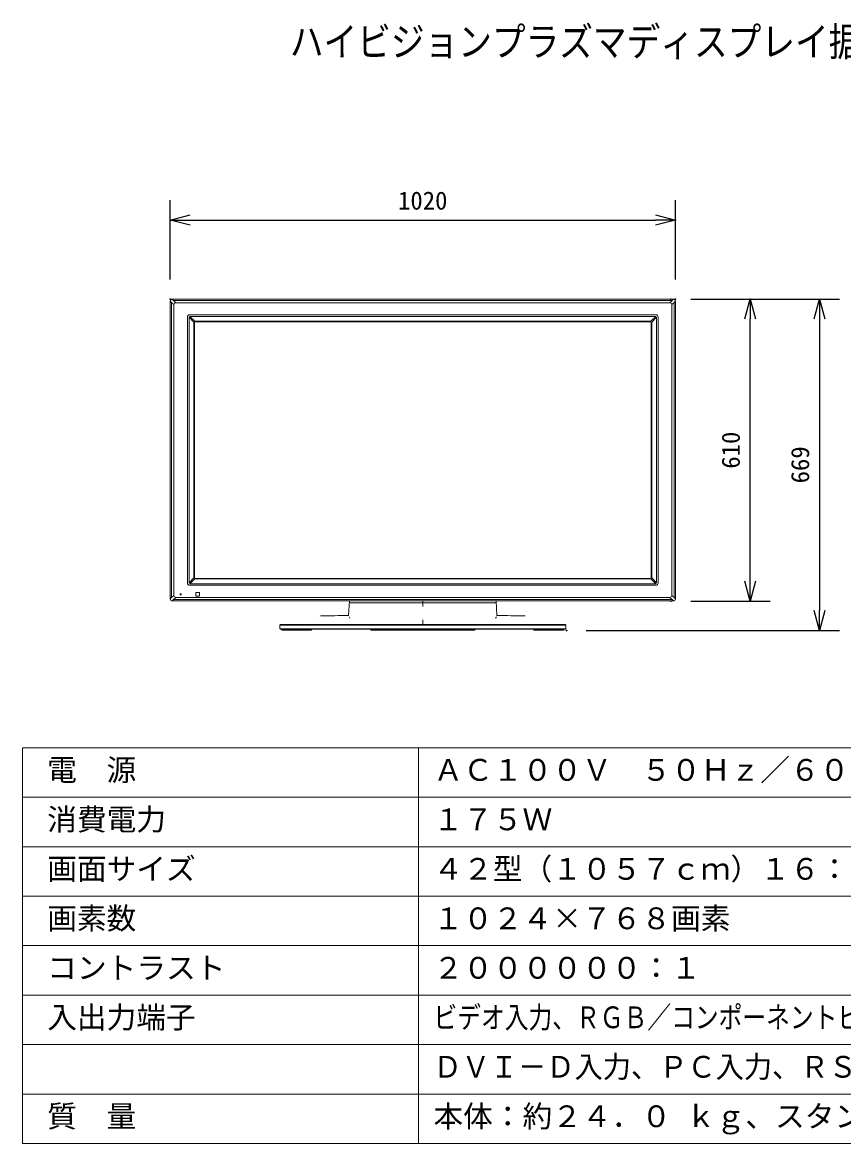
# Model space of a CAD drawing. Units: millimetres, scale not verified. Extents: x -63 to 62, y -56 to 57.
# Drawn here: x -62.5 to 20.4, y -56.5 to 56.8 of the extents above; entities that cross this region are included whole.
import ezdxf
from ezdxf.enums import TextEntityAlignment as Align

# ---------------------------------------------------------------- set-up
doc = ezdxf.new("R2010")
doc.units = ezdxf.units.MM
doc.header["$LTSCALE"] = 0.125
doc.header["$PDMODE"] = 32
doc.header["$PDSIZE"] = 0.0625
for name, color, linetype in [('0-0_0', 7, 'Continuous'), ('0-2_MOJI1', 7, 'Continuous'), ('0-4_DEFPOINTS', 7, 'Continuous'), ('0-6_SUNPO', 7, 'Continuous')]:
    doc.layers.add(name, color=color, linetype=linetype)
doc.layers.add('0-1_WAKU', color=1, linetype='Continuous', lineweight=18)
doc.layers.add('0-5_GAIKEI', color=1, linetype='Continuous', lineweight=18)
doc.styles.add('ＭＳ ゴシック', font='')
doc.styles.get('ＭＳ ゴシック').set_extended_font_data('MS Gothic')

# ---------------------------------------------------------------- blocks, each defined once
blk = doc.blocks.new('_OPEN30')
at = {"layer": '0-0_0'}
blk.add_line((0, 0), (-1, 0), dxfattribs=at)
blk.add_lwpolyline([(-1, 0.26795), (0, 0), (-1, -0.26795)], dxfattribs=at)
blk = doc.blocks.new('D8')
at = {"layer": '0-4_DEFPOINTS'}
for p in [(4.4256, 43.3447), (-46.5744, 35.3447), (4.4256, 35.3447)]:
    blk.add_point(p, dxfattribs=at)
at = {"layer": '0-6_SUNPO'}
for p, q in [((-46.5744, 37.3447), (-46.5744, 45.3447)), ((4.4256, 37.3447), (4.4256, 45.3447)), ((-44.5744, 43.3447), (2.4256, 43.3447))]:
    blk.add_line(p, q, dxfattribs=at)
at = {"layer": '0-6_SUNPO', "xscale": 2, "yscale": 2, "rotation": 180}
blk.add_blockref('_OPEN30', (-46.5744, 43.3447), dxfattribs=at)
at = {"layer": '0-6_SUNPO', "xscale": 2, "yscale": 2}
blk.add_blockref('_OPEN30', (4.4256, 43.3447), dxfattribs=at)
at = {"layer": '0-6_SUNPO', "style": 'ＭＳ ゴシック'}
blk.add_text('1020', height=1.833, dxfattribs=at).set_placement((-23.5744, 43.8447), align=Align.BOTTOM_LEFT)
blk = doc.blocks.new('D7')
at = {"layer": '0-4_DEFPOINTS'}
for p in [(3.9859, 35.3449), (11.9859, 35.3449), (3.9859, 4.8449)]:
    blk.add_point(p, dxfattribs=at)
at = {"layer": '0-6_SUNPO'}
for p, q in [((5.9859, 35.3449), (13.9859, 35.3449)), ((11.9859, 6.8449), (11.9859, 33.3449)), ((5.9859, 4.8449), (13.9859, 4.8449))]:
    blk.add_line(p, q, dxfattribs=at)
at = {"layer": '0-6_SUNPO', "xscale": 2, "yscale": 2}
for p, rotation in [((11.9859, 35.3449), 90), ((11.9859, 4.8449), 270)]:
    blk.add_blockref('_OPEN30', p, dxfattribs=dict(at, rotation=rotation))
at = {"layer": '0-6_SUNPO', "style": 'ＭＳ ゴシック'}
blk.add_text('610', height=1.833, rotation=90, dxfattribs=at).set_placement((11.4859, 18.2199), align=Align.BOTTOM_LEFT)
blk = doc.blocks.new('D5')
at = {"layer": '0-4_DEFPOINTS'}
for p in [(11.9859, 35.3449), (-6.5628, 1.8779), (18.9859, 1.8779)]:
    blk.add_point(p, dxfattribs=at)
at = {"layer": '0-6_SUNPO'}
for p, q in [((13.9859, 35.3449), (20.9859, 35.3449)), ((18.9859, 33.3449), (18.9859, 3.8779)), ((-4.5628, 1.8779), (20.9859, 1.8779))]:
    blk.add_line(p, q, dxfattribs=at)
at = {"layer": '0-6_SUNPO', "xscale": 2, "yscale": 2}
for p, rotation in [((18.9859, 35.3449), 90), ((18.9859, 1.8779), 270)]:
    blk.add_blockref('_OPEN30', p, dxfattribs=dict(at, rotation=rotation))
at = {"layer": '0-6_SUNPO', "style": 'ＭＳ ゴシック'}
blk.add_text('669', height=1.833, rotation=90, dxfattribs=at).set_placement((18.4859, 16.7364), align=Align.BOTTOM_LEFT)

msp = doc.modelspace()

# ---------------------------------------------------------------- linework, layer by layer
at = {"layer": '0-1_WAKU', "color": 4}
for p, q in [((-62.5113, -16.4937), (62.4887, -16.4937)), ((-62.5113, -16.4937), (-62.5113, -56.4937)), ((-22.5113, -16.4937), (-22.5113, -56.4937)), ((62.4887, -56.4937), (-62.5113, -56.4937))]:
    msp.add_line(p, q, dxfattribs=at)
at = {"layer": '0-1_WAKU'}
for p, q in [((-62.5113, -21.4937), (62.4887, -21.4937)), ((-62.5113, -26.4937), (62.4887, -26.4937)), ((-62.5113, -31.4937), (62.4887, -31.4937)), ((-62.5113, -36.4937), (62.4887, -36.4937)), ((-62.5113, -41.4937), (62.4887, -41.4937)), ((-62.5113, -46.4937), (62.4887, -46.4937)), ((-62.5113, -51.4937), (62.4887, -51.4937))]:
    msp.add_line(p, q, dxfattribs=at)
at = {"layer": '0-5_GAIKEI', "color": 7}
for p, q in [((-47.587, 28.6361), (-47.587, -1.4645)), ((3.2133, 28.8358), (-47.3872, 28.8358)), ((3.413, 28.6361), (3.413, -1.4645)), ((3.2133, -1.6642), (-47.3872, -1.6642)), ((-29.4965, -1.6642), (-29.5739, -3.1405)), ((-14.6776, -1.6642), (-14.6002, -3.1405)), ((-36.5188, -4.1177), (-36.537, -4.4668)), ((-36.537, -4.4668), (-7.637, -4.4668)), ((-7.7065, -4.0505), (-7.7065, -4.0505)), ((-7.637, -4.4668), (-7.6553, -4.1177))]:
    msp.add_line(p, q, dxfattribs=at)
at = {"layer": '0-5_GAIKEI'}
for p, q in [((-47.587, 28.6361), (-47.4516, 28.5007)), ((-47.4516, -1.331), (-47.4516, 28.5027)), ((-47.4516, 28.5027), (-47.2247, 28.2758)), ((-47.2518, 28.7004), (-47.3872, 28.8358)), ((3.0799, 28.7004), (-47.2538, 28.7004)), ((-47.027, 28.4736), (-47.2538, 28.7004)), ((-47.027, 28.4736), (2.8531, 28.4736)), ((2.8531, 28.4736), (3.0799, 28.7004)), ((3.2776, 28.5027), (3.0508, 28.2758)), ((3.0779, 28.7004), (3.2133, 28.8358)), ((3.413, 28.6361), (3.2776, 28.5007)), ((3.2776, -1.331), (3.2776, 28.5027)), ((-47.2247, 28.2758), (-47.2247, -1.1042)), ((-45.6262, 27.2548), (1.4523, 27.2548)), ((3.0508, 28.2758), (3.0508, -1.1042)), ((-45.8509, 27.0301), (-45.8509, 0.1415)), ((-45.6924, 27.0232), (-45.6921, 27.0048)), ((-45.6921, 27.0048), (-45.6921, 0.1669)), ((-45.2044, 26.5148), (-45.6921, 27.0048)), ((-45.6016, 27.096), (-45.6193, 27.0962)), ((-45.6016, 27.096), (1.4276, 27.096)), ((-45.6016, 27.096), (-45.1136, 26.6058)), ((-45.2118, 0.7028), (-45.2118, 26.4688)), ((-45.152, 26.4541), (-45.152, 0.7176)), ((0.8935, 26.6131), (-45.0674, 26.6131)), ((0.8788, 26.5533), (-45.0527, 26.5533)), ((1.4276, 27.096), (0.9396, 26.6058)), ((0.978, 26.4541), (0.978, 0.7176)), ((1.0305, 26.5148), (1.5182, 27.0048)), ((1.0378, 0.7028), (1.0378, 26.4688)), ((1.4276, 27.096), (1.4454, 27.0962)), ((1.5184, 27.0232), (1.5182, 27.0048)), ((1.5182, 27.0048), (1.5182, 0.1669)), ((1.677, 27.0301), (1.677, 0.1415)), ((-45.6921, 0.1669), (-45.6924, 0.1485)), ((-45.6921, 0.1669), (-45.2044, 0.6568)), ((-45.6193, 0.0754), (-45.6016, 0.0756)), ((-45.1136, 0.5659), (-45.6016, 0.0756)), ((1.4276, 0.0756), (-45.6016, 0.0756)), ((-45.0674, 0.5585), (0.8935, 0.5585)), ((0.8788, 0.6183), (-45.0527, 0.6183)), ((0.9396, 0.5659), (1.4276, 0.0756)), ((1.5182, 0.1669), (1.0305, 0.6568)), ((1.4454, 0.0754), (1.4276, 0.0756)), ((1.5182, 0.1669), (1.5184, 0.1485)), ((-47.2247, -1.1042), (-47.4516, -1.331)), ((-46.5932, -1.0454), (-46.5932, -0.9329)), ((-46.5932, -0.9329), (-46.4807, -0.9329)), ((-46.5932, -1.0454), (-46.4807, -1.0454)), ((-46.4807, -1.0454), (-46.4807, -0.9329)), ((1.4523, -0.0831), (-45.6262, -0.0831)), ((-44.997, -1.1393), (-44.997, -0.8391)), ((-44.9721, -0.8142), (-44.6719, -0.8142)), ((-44.647, -1.1393), (-44.647, -0.8391)), ((3.0508, -1.1042), (3.2776, -1.331)), ((-47.4516, -1.3291), (-47.587, -1.4645)), ((-47.3872, -1.6642), (-47.2518, -1.5288)), ((-47.2538, -1.5288), (-47.027, -1.302)), ((-47.2538, -1.5288), (3.0799, -1.5288)), ((2.8531, -1.302), (-47.027, -1.302)), ((-44.9721, -1.1642), (-44.6719, -1.1642)), ((-22.087, -1.6642), (-22.087, -1.8418)), ((-22.087, -1.8418), (-22.087, -2.2209)), ((3.0799, -1.5288), (2.8531, -1.302)), ((3.2133, -1.6642), (3.0779, -1.5288)), ((3.2776, -1.3291), (3.413, -1.4645)), ((-32.9809, -3.1854), (-32.9819, -3.1855)), ((-29.5103, -3.2987), (-29.5105, -3.3045)), ((-14.6638, -3.2987), (-14.6636, -3.3045)), ((-36.4897, -4.4668), (-36.4888, -4.5168)), ((-36.3137, -4.5168), (-36.4888, -4.5168)), ((-27.7084, -4.5168), (-36.3137, -4.5168)), ((-36.3109, -4.6018), (-36.3109, -4.4668)), ((-33.3109, -4.6018), (-33.3109, -4.5168)), ((-16.4657, -4.5168), (-27.7084, -4.5168)), ((-27.337, -4.6018), (-27.337, -4.5168)), ((-22.0871, -3.4747), (-22.0871, -3.4714)), ((-22.087, -3.5668), (-22.087, -4.0519)), ((-22.087, -4.0519), (-22.087, -4.1201)), ((-16.837, -4.6018), (-16.837, -4.5168)), ((-7.8604, -4.5168), (-16.4657, -4.5168)), ((-10.8632, -4.6018), (-10.8632, -4.5168)), ((-7.8632, -4.6018), (-7.8632, -4.4668)), ((-7.6853, -4.5168), (-7.8604, -4.5168)), ((-7.6853, -4.5168), (-7.6844, -4.4668)), ((-36.3109, -4.6018), (-33.3109, -4.6018)), ((-27.337, -4.6018), (-16.837, -4.6018)), ((-10.8632, -4.6018), (-7.8632, -4.6018))]:
    msp.add_line(p, q, dxfattribs=at)
msp.add_lwpolyline([(-14.6683, -1.8418), (-22.087, -1.8418), (-29.5058, -1.8418)], dxfattribs=at)
at = {"layer": '0-5_GAIKEI', "color": 7}
for centre, radius, start, end in [((-22.4202, -1126.5457), 1123.428, 90.36481, 90.50937), ((-21.7538, -1126.5457), 1123.428, 89.49063, 89.63519), ((-36.4438, -4.1217), 0.0751, 108.46308, 176.98409), ((-7.7303, -4.1217), 0.0751, 3.01674, 71.5361)]:
    msp.add_arc(centre, radius, start, end, dxfattribs=at)
at = {"layer": '0-5_GAIKEI'}
for centre, radius, start, end in [((-22.9358, 1.2073), 7.9704, 214.19556, 215.31302), ((-21.2383, 1.2073), 7.9704, 324.68698, 325.80444), ((-8.4404, 38145.4363), 38149.5598, 269.95783, 269.97104), ((-8.8157, 73520.1742), 73524.2276, 269.97846, 269.98529), ((-21.3899, 13128.9579), 13133.078, 269.97236, 269.99696), ((-21.271, 21764.5163), 21768.5682, 269.98309, 269.99785), ((-22.7842, 13129.2128), 13133.3329, 270.00304, 270.02764), ((-22.9031, 21764.517), 21768.5689, 270.00215, 270.01691), ((-35.3265, 73272.1448), 73276.1982, 270.01474, 270.02159), ((-35.734, 38145.8734), 38149.9968, 270.02896, 270.04217)]:
    msp.add_arc(centre, radius, start, end, dxfattribs=at)
at = {"layer": '0-5_GAIKEI', "color": 7}
for centre, major_axis, start_param, end_param in [((-47.3867, 28.6355), (-0.1418, 0.1418), 5.49915667, 7.06721394), ((3.2128, 28.6355), (-0.1418, -0.1418), 2.35756402, 3.92562129), ((-47.3867, -1.4639), (-0.1418, -0.1418), 5.49915667, 7.06721394), ((3.2128, -1.4639), (-0.1418, 0.1418), 2.35756402, 3.92562129)]:
    msp.add_ellipse(centre, major_axis=major_axis, ratio=0.997265, start_param=start_param, end_param=end_param, dxfattribs=at)
at = {"layer": '0-5_GAIKEI'}
for centre, major_axis, ratio, start_param, end_param in [((-46.6655, 27.9143), (-0.5022, 0.5022), 0.49281, 5.8722213, 6.69414931), ((2.4916, 27.9143), (-0.5022, -0.5022), 0.49281, 2.73062865, 3.55255666), ((-45.6256, 27.0295), (-0.1595, 0.1595), 0.997265, 5.49915667, 7.06721394), ((1.4517, 27.0295), (-0.1595, -0.1595), 0.997265, 2.35756402, 3.92562129), ((-45.0589, 26.4648), (-0.1285, 0.0852), 0.971946, 0.26177728, 0.57260979), ((-45.0512, 26.4526), (-0.0718, 0.0718), 0.985257, 5.50521349, 7.06115713), ((-45.0635, 26.4603), (-0.0853, 0.1284), 0.972012, 5.71009044, 6.02162232), ((0.8773, 26.4526), (-0.0718, -0.0718), 0.985257, 2.36362083, 3.91956448), ((0.8896, 26.4603), (-0.0853, -0.1284), 0.972012, 3.40315564, 3.71468752), ((0.885, 26.4648), (-0.1285, -0.0852), 0.971946, 2.56898286, 2.87981537), ((-45.6256, 0.1422), (-0.1595, -0.1595), 0.997265, 5.49915667, 7.06721394), ((-45.0589, 0.7068), (-0.1285, -0.0852), 0.971946, 5.71057552, 6.02140803), ((-45.0512, 0.7191), (-0.0718, -0.0718), 0.985257, 5.50521349, 7.06115713), ((-45.0635, 0.7113), (-0.0853, -0.1284), 0.972012, 0.26156299, 0.57309487), ((0.8773, 0.7191), (-0.0718, 0.0718), 0.985257, 2.36362083, 3.91956448), ((0.8896, 0.7113), (-0.0853, 0.1284), 0.972012, 2.56849779, 2.88002967), ((0.885, 0.7068), (-0.1285, 0.0852), 0.971946, 3.40336994, 3.71420244), ((1.4517, 0.1422), (-0.1595, 0.1595), 0.997265, 2.35756402, 3.92562129), ((-46.6655, -0.7427), (-0.5022, -0.5022), 0.49281, 5.8722213, 6.69414931), ((-44.9719, -0.8393), (-0.0178, 0.0178), 0.992433, 5.50158524, 7.06478537), ((-44.6721, -0.8393), (-0.0178, -0.0178), 0.992433, 2.35999259, 3.92319272), ((2.4916, -0.7427), (-0.5022, 0.5022), 0.49281, 2.73062865, 3.55255666), ((-44.9719, -1.1391), (-0.0178, -0.0178), 0.992433, 5.50158524, 7.06478537), ((-44.6721, -1.1391), (-0.0178, 0.0178), 0.992433, 2.35999259, 3.92319272)]:
    msp.add_ellipse(centre, major_axis=major_axis, ratio=ratio, start_param=start_param, end_param=end_param, dxfattribs=at)

# ---------------------------------------------------------------- block references
at = {"layer": '0-6_SUNPO'}
for name in ['D8', 'D5', 'D7']:
    msp.add_blockref(name, (-1.0126, -6.5168), dxfattribs=at)

# ---------------------------------------------------------------- texts
at = {"layer": '0-2_MOJI1', "style": 'ＭＳ ゴシック'}
for s, height, width, p in [('ハイビジョンプラズマディスプレイ据置きスタンド付', 2.933, 0.85, (-35.5113, 52.5063)), ('ビデオ入力、ＲＧＢ／コンポーネントビデオ入力、ＨＤＭＩ入力', 2.199, 0.8, (-21.0113, -45.4937)), ('ＤＶＩ－Ｄ入力、ＰＣ入力、ＲＳ２３２Ｃ、音声入力', 2.199, 0.95, (-21.0113, -50.4937))]:
    msp.add_text(s, height=height, dxfattribs=dict(at, width=width)).set_placement(p, align=Align.BOTTOM_LEFT)
for s, p in [('電  源', (-60.0113, -20.4937)), ('ＡＣ１００Ｖ\u3000５０Ｈｚ／６０Ｈｚ', (-21.0113, -20.4937)), ('消費電力', (-60.0113, -25.4937)), ('１７５Ｗ', (-21.0113, -25.4937)), ('画面サイズ', (-60.0113, -30.4937)), ('４２型（１０５７ｃｍ）１６：９', (-21.0113, -30.4937)), ('画素数', (-60.0113, -35.4937)), ('１０２４×７６８画素', (-21.0113, -35.4937)), ('コントラスト', (-60.0113, -40.4937)), ('２００００００：１', (-21.0113, -40.4937)), ('入出力端子', (-60.0113, -45.4937)), ('質\u3000量', (-60.0113, -55.4937)), ('本体：約２４．０ ｋｇ、スタンド：９ ｋｇ', (-21.0113, -55.4937))]:
    msp.add_text(s, height=2.199, dxfattribs=at).set_placement(p, align=Align.BOTTOM_LEFT)

doc.saveas('drawing.dxf')
